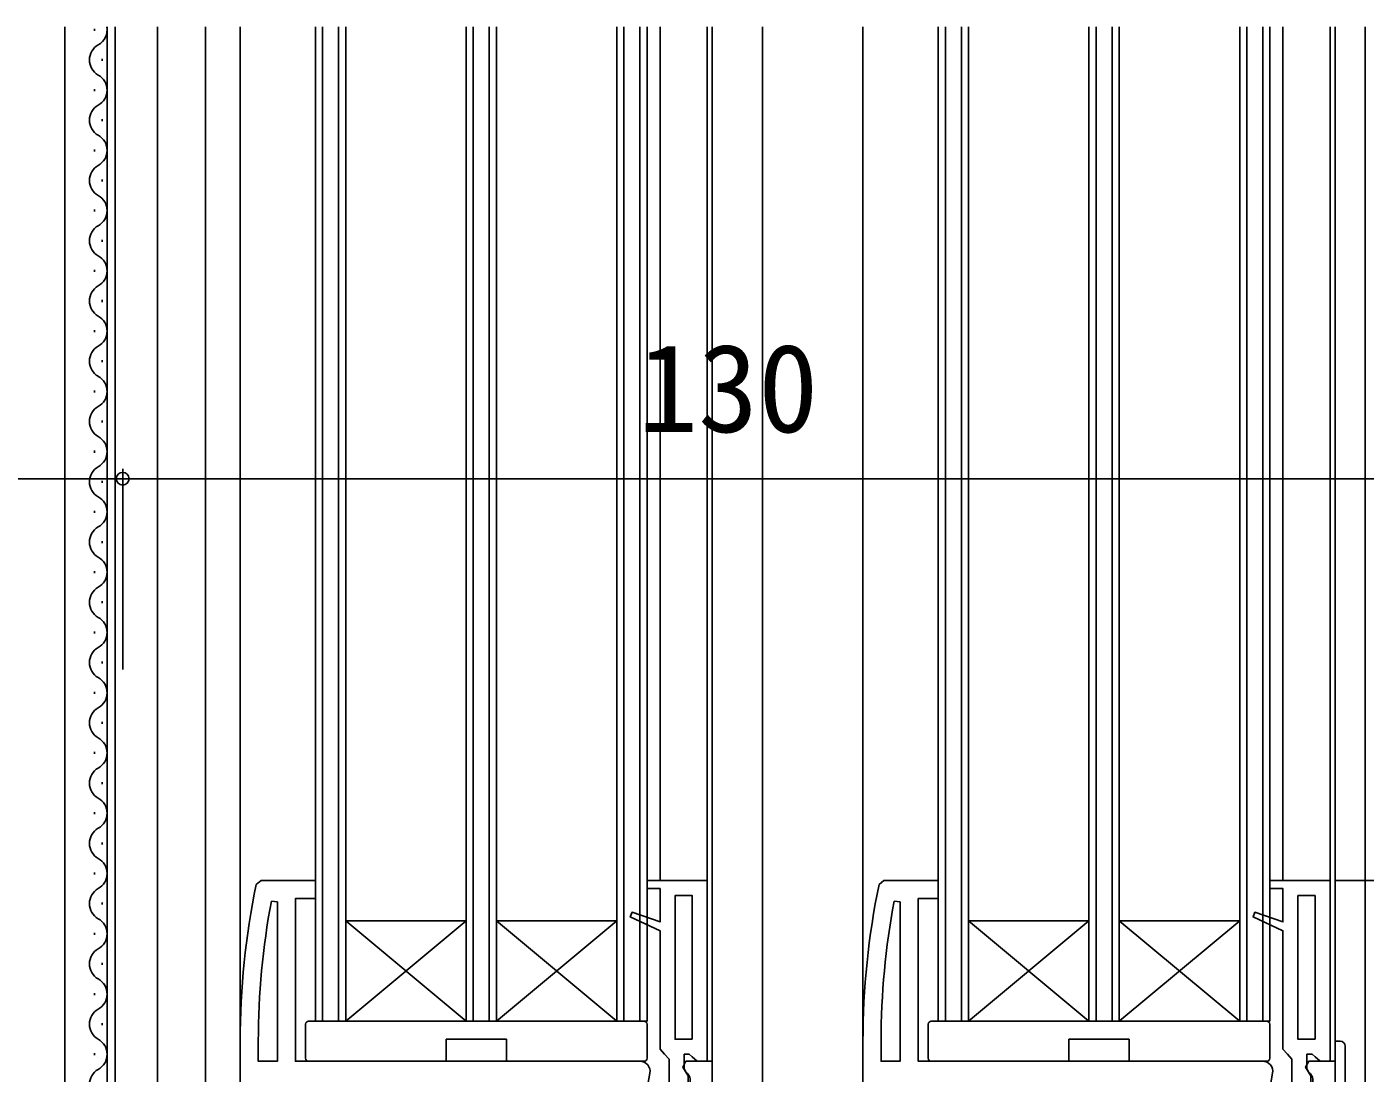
# Model space of a CAD drawing. Units: millimetres, scale not verified. Extents: x -525 to 525, y -783 to 779.
# Drawn here: x -189.5 to -56.3, y -7.4 to 96.8 of the extents above; entities that cross this region are included whole.
import ezdxf
from ezdxf.enums import TextEntityAlignment as Align

# ---------------------------------------------------------------- set-up
doc = ezdxf.new("R2010")
doc.units = ezdxf.units.MM
doc.header["$LTSCALE"] = 4
for name, color, linetype in [('0-2_YKK_11', 7, 'Continuous'), ('0-4_YKK_12', 2, 'Continuous'), ('0-5_YKK_13', 4, 'Continuous'), ('0-7_YKK_D', 6, 'Continuous')]:
    doc.layers.add(name, color=color, linetype=linetype)
doc.styles.add('ＭＳ ゴシック', font='')
doc.styles.get('ＭＳ ゴシック').set_extended_font_data('MS Gothic')

msp = doc.modelspace()

# ---------------------------------------------------------------- linework, layer by layer
at = {"layer": '0-2_YKK_11'}
for p, q in [((-165.192, 9.724), (-164.597, 9.668)), ((-103.192, 9.724), (-102.597, 9.668)), ((-168.297, -4.226), (-168.297, -63.226)), ((-106.297, -4.226), (-106.297, -63.226))]:
    msp.add_line(p, q, dxfattribs=at)
for points in [[(-128.497, -6.226), (-162.797, -6.226), (-162.797, 9.974), (-160.797, 9.974), (-160.797, 11.774), (-166.211, 11.774), (-166.7, 11.375)], [(-121.797, -6.226), (-121.797, 11.774), (-127.797, 11.774), (-127.797, 10.974), (-126.497, 10.974), (-126.497, 7.656), (-129.278, 8.619), (-129.465, 8.157), (-126.497, 6.774), (-126.497, -5.026), (-126.047, -5.524), (-125.597, -6.021), (-125.597, -8.726), (-127.4, -11.034), (-127.796, -11.226), (-128.297, -11.726), (-128.297, -12.726), (-126.819, -12.726), (-123.709, -8.746)], [(-66.497, -6.226), (-100.797, -6.226), (-100.797, 9.974), (-98.797, 9.974), (-98.797, 11.774), (-104.211, 11.774), (-104.7, 11.375)], [(-59.797, -6.226), (-59.797, 11.774), (-65.797, 11.774), (-65.797, 10.974), (-64.497, 10.974), (-64.497, 7.656), (-67.278, 8.619), (-67.465, 8.157), (-64.497, 6.774), (-64.497, -5.026), (-64.047, -5.524), (-63.597, -6.021), (-63.597, -8.726), (-65.4, -11.034), (-65.796, -11.226), (-66.297, -11.726), (-66.297, -12.726), (-64.819, -12.726), (-61.709, -8.746)], [(-164.597, 9.668), (-164.597, -6.226), (-166.497, -6.226), (-166.497, -4.226)], [(-102.597, 9.668), (-102.597, -6.226), (-104.497, -6.226), (-104.497, -4.226)], [(-121.297, -63.226), (-121.297, -6.226), (-123.92, -6.226), (-124.239, -6.802), (-123.697, -7.67), (-123.697, -13.026), (-128.505, -13.026), (-127.513, -7.4)], [(-123.897, -7.331), (-124.097, -6.931), (-124.097, -5.526), (-123.591, -5.526), (-123.293, -5.789), (-122.797, -6.226), (-121.797, -6.226)], [(-59.297, -63.226), (-59.297, -6.226), (-61.92, -6.226), (-62.239, -6.802), (-61.697, -7.67), (-61.697, -13.026), (-66.505, -13.026), (-65.513, -7.4)], [(-61.897, -7.331), (-62.097, -6.931), (-62.097, -5.526), (-61.591, -5.526), (-61.293, -5.789), (-60.797, -6.226), (-59.797, -6.226)]]:
    msp.add_lwpolyline(points, dxfattribs=at)
for points in [[(-123.297, -4.026), (-123.297, 10.274), (-124.997, 10.274), (-124.997, -4.026)], [(-61.297, -4.026), (-61.297, 10.274), (-62.997, 10.274), (-62.997, -4.026)]]:
    msp.add_lwpolyline(points, close=True, dxfattribs=at)
for centre, radius, start, end in [((-91.297, -4.226), 77, 168.31011, 180), ((-29.297, -4.226), 77, 168.31011, 180), ((-91.297, -4.226), 75.2, 169.30948, 180.00001), ((-29.297, -4.226), 75.2, 169.30948, 180.00001), ((-128.497, -7.226), 1, 350.00002, 90), ((-66.497, -7.226), 1, 350.00002, 90), ((-124.497, -8.131), 1, 322.00002, 53.13011), ((-62.497, -8.131), 1, 322.00002, 53.13011)]:
    msp.add_arc(centre, radius, start, end, dxfattribs=at)
at = {"layer": '0-4_YKK_12'}
for p, q in [((-182.807, 96.371), (-182.807, 96.571)), ((-181.547, 96.774), (-181.547, -20.226)), ((-180.747, 96.774), (-180.747, -20.226)), ((-176.547, 96.774), (-176.547, -20.226)), ((-171.747, 96.774), (-171.747, -65.226)), ((-168.297, -4.226), (-168.297, 96.774)), ((-160.097, -2.226), (-160.097, 96.774)), ((-158.497, -2.226), (-158.497, 96.774)), ((-157.797, -2.226), (-157.797, 96.774)), ((-145.797, -2.226), (-145.797, 96.774)), ((-145.097, -2.226), (-145.097, 96.774)), ((-143.497, -2.226), (-143.497, 96.774)), ((-142.797, -2.226), (-142.797, 96.774)), ((-130.797, -2.226), (-130.797, 96.774)), ((-130.097, -2.226), (-130.097, 96.774)), ((-128.497, -2.226), (-128.497, 96.774)), ((-127.797, -2.226), (-127.797, 96.774)), ((-126.497, 96.774), (-126.497, 11.774)), ((-121.797, 11.274), (-121.797, 96.774)), ((-121.297, -6.726), (-121.297, 96.774)), ((-116.297, 96.774), (-116.297, -45.226)), ((-106.297, 96.774), (-106.297, -4.226)), ((-98.097, -2.226), (-98.097, 96.774)), ((-96.497, -2.226), (-96.497, 96.774)), ((-95.797, -2.226), (-95.797, 96.774)), ((-83.797, -2.226), (-83.797, 96.774)), ((-83.097, -2.226), (-83.097, 96.774)), ((-81.497, -2.226), (-81.497, 96.774)), ((-80.797, -2.226), (-80.797, 96.774)), ((-68.797, -2.226), (-68.797, 96.774)), ((-68.097, -2.226), (-68.097, 96.774)), ((-66.497, -2.226), (-66.497, 96.774)), ((-65.797, -2.226), (-65.797, 96.774)), ((-64.497, 96.774), (-64.497, 11.774)), ((-59.797, 11.274), (-59.797, 96.774)), ((-59.297, -6.726), (-59.297, 96.774)), ((-56.297, 96.774), (-56.297, -59.726)), ((-182.047, 93.371), (-182.047, 93.571)), ((-182.807, 90.371), (-182.807, 90.571)), ((-182.047, 87.371), (-182.047, 87.571)), ((-182.807, 84.371), (-182.807, 84.571)), ((-182.047, 81.371), (-182.047, 81.571)), ((-182.807, 78.371), (-182.807, 78.571)), ((-182.047, 75.371), (-182.047, 75.571)), ((-182.807, 72.371), (-182.807, 72.571)), ((-182.047, 69.371), (-182.047, 69.571)), ((-182.807, 66.371), (-182.807, 66.571)), ((-182.047, 63.371), (-182.047, 63.571)), ((-182.807, 60.371), (-182.807, 60.571)), ((-182.047, 57.371), (-182.047, 57.571)), ((-182.807, 54.371), (-182.807, 54.571)), ((-182.047, 51.371), (-182.047, 51.571)), ((-182.807, 48.371), (-182.807, 48.571)), ((-182.047, 45.371), (-182.047, 45.571)), ((-182.807, 42.371), (-182.807, 42.571)), ((-182.047, 39.371), (-182.047, 39.571)), ((-182.807, 36.371), (-182.807, 36.571)), ((-182.047, 33.371), (-182.047, 33.571)), ((-182.807, 30.371), (-182.807, 30.571)), ((-182.047, 27.371), (-182.047, 27.571)), ((-182.807, 24.371), (-182.807, 24.571)), ((-182.047, 21.371), (-182.047, 21.571)), ((-182.807, 18.371), (-182.807, 18.571)), ((-182.047, 15.371), (-182.047, 15.571)), ((-182.807, 12.371), (-182.807, 12.571)), ((-182.047, 9.371), (-182.047, 9.571)), ((-157.797, -2.226), (-145.797, 7.774)), ((-130.797, 7.774), (-142.797, 7.774)), ((-142.797, 7.774), (-130.797, -2.226)), ((-142.797, -2.226), (-130.797, 7.774)), ((-95.797, -2.226), (-83.797, 7.774)), ((-68.797, 7.774), (-80.797, 7.774)), ((-80.797, 7.774), (-68.797, -2.226)), ((-80.797, -2.226), (-68.797, 7.774)), ((-182.807, 6.371), (-182.807, 6.571)), ((-182.047, 3.371), (-182.047, 3.571)), ((-182.807, 0.371), (-182.807, 0.571)), ((-182.047, -2.629), (-182.047, -2.429)), ((-182.807, -5.629), (-182.807, -5.429))]:
    msp.add_line(p, q, dxfattribs=at)
for points in [[(-185.747, 96.774), (-185.747, -65.226), (-183.089, -65.226)], [(-127.797, -2.226), (-160.797, -2.226), (-160.797, 96.774)], [(-65.797, -2.226), (-98.797, -2.226), (-98.797, 96.774)], [(-145.797, 7.774), (-157.797, 7.774), (-145.797, -2.226)], [(-83.797, 7.774), (-95.797, 7.774), (-83.797, -2.226)]]:
    msp.add_lwpolyline(points, dxfattribs=at)
for centre, start, end in [((-183.266, 96.471), 299.20254, 10.15477), ((-181.589, 93.471), 119.20254, 240.79746), ((-183.266, 90.471), 299.20254, 60.79746), ((-181.589, 87.471), 119.20254, 240.79746), ((-183.266, 84.471), 299.20254, 60.79746), ((-181.589, 81.471), 119.20254, 240.79746), ((-183.266, 78.471), 299.20254, 60.79746), ((-181.589, 75.471), 119.20254, 240.79746), ((-183.266, 72.471), 299.20254, 60.79746), ((-181.589, 69.471), 119.20254, 240.79746), ((-183.266, 66.471), 299.20254, 60.79746), ((-181.589, 63.471), 119.20254, 240.79746), ((-183.266, 60.471), 299.20254, 60.79746), ((-181.589, 57.471), 119.20254, 240.79746), ((-183.266, 54.471), 299.20254, 60.79746), ((-181.589, 51.471), 119.20254, 240.79746), ((-183.266, 48.471), 299.20254, 60.79746), ((-181.589, 45.471), 119.20254, 240.79746), ((-183.266, 42.471), 299.20254, 60.79746), ((-181.589, 39.471), 119.20254, 240.79746), ((-183.266, 36.471), 299.20254, 60.79746), ((-181.589, 33.471), 119.20254, 240.79746), ((-183.266, 30.471), 299.20254, 60.79746), ((-181.589, 27.471), 119.20254, 240.79746), ((-183.266, 24.471), 299.20254, 60.79746), ((-181.589, 21.471), 119.20254, 240.79746), ((-183.266, 18.471), 299.20254, 60.79746), ((-181.589, 15.471), 119.20254, 240.79746), ((-183.266, 12.471), 299.20254, 60.79746), ((-181.589, 9.471), 119.20254, 240.79746), ((-183.266, 6.471), 299.20254, 60.79746), ((-181.589, 3.471), 119.20254, 240.79746), ((-183.266, 0.471), 299.20254, 60.79746), ((-181.589, -2.529), 119.20254, 240.79746), ((-183.266, -5.529), 299.20254, 60.79746), ((-181.589, -8.529), 119.20254, 240.79746)]:
    msp.add_arc(centre, 1.718, start, end, dxfattribs=at)
at = {"layer": '0-5_YKK_13'}
for p, q in [((-161.797, -5.926), (-161.797, -2.635)), ((-161.467, -2.226), (-161.497, -2.226)), ((-128.128, -2.226), (-161.467, -2.226)), ((-128.097, -2.226), (-128.128, -2.226)), ((-127.797, -2.526), (-127.797, -2.553)), ((-127.797, -2.553), (-127.797, -2.635)), ((-127.797, -2.635), (-127.797, -5.926)), ((-99.797, -5.926), (-99.797, -2.635)), ((-99.467, -2.226), (-99.497, -2.226)), ((-66.128, -2.226), (-99.467, -2.226)), ((-66.097, -2.226), (-66.128, -2.226)), ((-65.797, -2.526), (-65.797, -2.553)), ((-65.797, -2.553), (-65.797, -2.635)), ((-65.797, -2.635), (-65.797, -5.926)), ((-141.797, -4.026), (-147.797, -4.026)), ((-147.797, -4.026), (-141.797, -4.026)), ((-141.797, -6.226), (-141.797, -4.026)), ((-79.797, -4.026), (-85.797, -4.026)), ((-85.797, -4.026), (-79.797, -4.026)), ((-79.797, -6.226), (-79.797, -4.026)), ((-58.797, -4.226), (-59.297, -4.226)), ((-59.297, -4.726), (-59.297, -6.726)), ((-58.297, -64.426), (-58.297, -4.726)), ((-159.997, -6.226), (-161.497, -6.226)), ((-159.997, -6.226), (-148.097, -6.226)), ((-141.497, -6.226), (-141.797, -6.226)), ((-141.497, -6.226), (-129.597, -6.226)), ((-128.097, -6.226), (-129.597, -6.226)), ((-97.997, -6.226), (-99.497, -6.226)), ((-97.997, -6.226), (-86.097, -6.226)), ((-79.497, -6.226), (-79.797, -6.226)), ((-79.497, -6.226), (-67.597, -6.226)), ((-66.097, -6.226), (-67.597, -6.226))]:
    msp.add_line(p, q, dxfattribs=at)
for points in [[(-161.797, -2.635), (-161.797, -2.553), (-161.797, -2.526)], [(-99.797, -2.635), (-99.797, -2.553), (-99.797, -2.526)], [(-147.797, -4.026), (-147.797, -6.226), (-148.097, -6.226)], [(-85.797, -4.026), (-85.797, -6.226), (-86.097, -6.226)]]:
    msp.add_lwpolyline(points, dxfattribs=at)
for centre, radius, start, end in [((-161.497, -2.526), 0.3, 90, 180), ((-128.097, -2.526), 0.3, 0, 90), ((-99.497, -2.526), 0.3, 90, 180), ((-66.097, -2.526), 0.3, 0, 90), ((-58.797, -4.726), 0.5, 0, 90), ((-161.497, -5.926), 0.3, 180, 270), ((-128.097, -5.926), 0.3, 270, 0), ((-99.497, -5.926), 0.3, 180, 270), ((-66.097, -5.926), 0.3, 270, 0)]:
    msp.add_arc(centre, radius, start, end, dxfattribs=at)
at = {"layer": '0-7_YKK_D'}
for p, q in [((-179.997, 32.774), (-179.997, 52.774)), ((-179.997, 32.774), (-179.997, 52.774)), ((-179.997, 51.774), (-232.997, 51.774)), ((-179.997, 51.774), (-49.997, 51.774)), ((-59.297, 11.774), (74.003, 11.774))]:
    msp.add_line(p, q, dxfattribs=at)
msp.add_circle((-179.997, 51.774), 0.637, dxfattribs=at)
msp.add_circle((-179.997, 51.774), 0.637, dxfattribs=at)

# ---------------------------------------------------------------- texts
at = {"layer": '0-7_YKK_D', "style": 'ＭＳ ゴシック'}
msp.add_text('130', height=8.798, dxfattribs=at).set_placement((-128.702, 53.774), align=Align.BOTTOM_LEFT)

doc.saveas('drawing.dxf')
